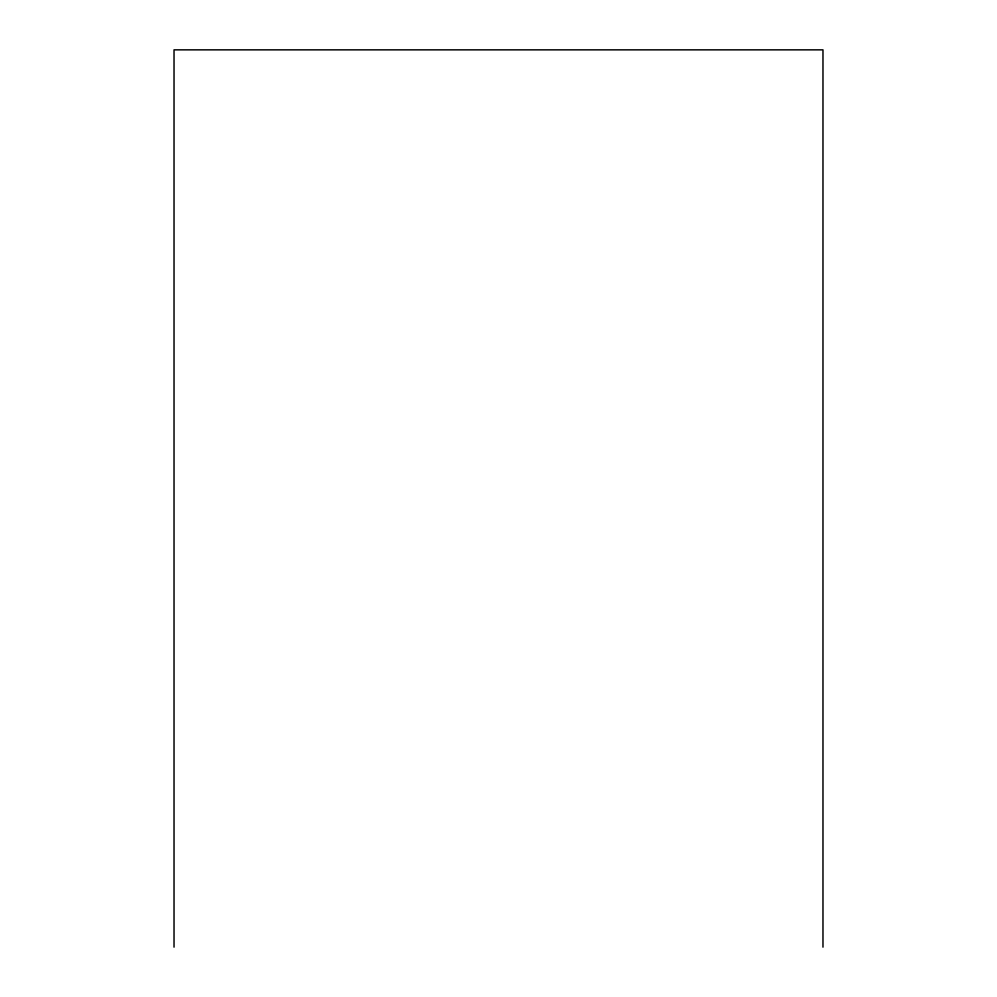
<?xml version="1.0" encoding="UTF-8"?>
<svg xmlns="http://www.w3.org/2000/svg" width="997" height="997" viewBox="0 0 997 997"><rect width="100%" height="100%" fill="white"/><g stroke="black" fill="none" stroke-linecap="round" stroke-linejoin="round"><path stroke-width="1.5" d="M822.974 947.15L822.974 49.85L174.026 49.85L174.026 947.15"/></g></svg>
